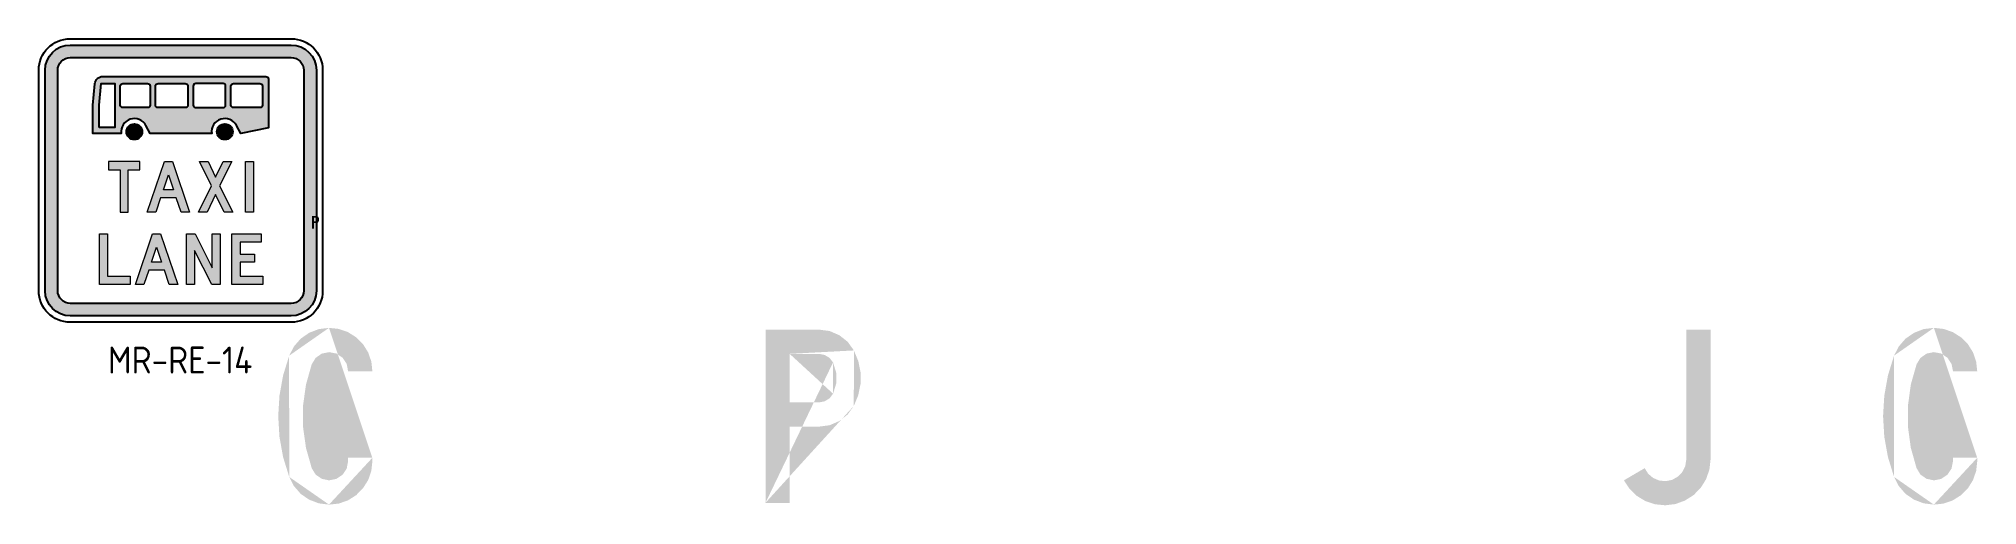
# Model space of a CAD drawing. Extents: x 149 to 1038, y -1303 to 236.
# Drawn here: x 149 to 763, y 88 to 236 of the extents above.
import ezdxf

# ---------------------------------------------------------------- set-up
doc = ezdxf.new("R2010")
doc.units = 0
doc.linetypes.add('CENTERX2', pattern=[101.60000000000001, 63.5, -12.7, 12.7, -12.7])
for name, color, linetype in [('GREEN', 84, 'CONTINUOUS'), ('L25', 1, 'CONTINUOUS'), ('L35', 3, 'CONTINUOUS'), ('TBLK25', 1, 'CONTINUOUS')]:
    doc.layers.add(name, color=color, linetype=linetype)
doc.styles.add('ISO', font='isocp2.shx')

msp = doc.modelspace()

# ---------------------------------------------------------------- hatches: boundary and pattern name
at = {"layer": 'GREEN'}
h = msp.add_hatch(color=256, dxfattribs=at)
h.paths.add_polyline_path([(254.4669524879141, 101.9465322728692), (254.4411767802575, 101.9465322728692)], flags=16)
edge = h.paths.add_edge_path()
edge.add_line((246.7600158985751, 103.0548877021052), (254.4669524879141, 103.0548877021052))
edge.add_line((254.4669524879141, 103.0548877021052), (254.4669524879141, 101.9465322728692))
edge.add_line((254.1318682883776, 98.8792230617276), (254.4669524879141, 101.9465322728692))
edge.add_line((254.1318682883776, 98.8792230617276), (253.1266156897682, 95.96656809652592))
edge.add_line((253.1266156897682, 95.96656809652592), (251.4769703997424, 93.36322162320408))
edge.add_line((251.4769703997424, 93.36322162320408), (249.3118109565837, 91.17228647238863))
edge.add_line((249.3118109565837, 91.17228647238863), (246.7084644832619, 89.52264118236292))
edge.add_line((246.7084644832619, 89.52264118236292), (243.7958095180602, 88.51738858375347))
edge.add_line((243.7958095180602, 88.51738858375347), (240.7285003069186, 88.18230438421699))
edge.add_line((240.7285003069186, 88.18230438421699), (237.4807611421804, 88.59471570672343))
edge.add_line((237.4807611421804, 88.59471570672343), (234.4134519310388, 89.7546225512728))
edge.add_line((234.4134519310388, 89.7546225512728), (231.732778334747, 91.61047350255171))
edge.add_line((231.732778334747, 91.61047350255171), (229.5933945992449, 94.08494143759032))
edge.add_line((229.5933945992449, 94.08494143759032), (228.0984035551591, 96.997596402792))
edge.add_line((228.0984035551591, 96.997596402792), (226.1652254809102, 103.2610933633584))
edge.add_line((226.1652254809102, 103.2610933633584), (225.0053186363608, 109.7050202775214))
edge.add_line((225.0053186363608, 109.7050202775214), (224.6186830215111, 116.252050022311))
edge.add_line((224.6186830215111, 116.252050022311), (225.0053186363608, 122.773304059444))
edge.add_line((225.0053186363608, 122.773304059444), (226.1652254809102, 129.217230973607))
edge.add_line((226.1652254809102, 129.217230973607), (228.0984035551591, 135.4807279341734))
edge.add_line((228.0984035551591, 135.4807279341734), (229.5933945992449, 138.3933828993751))
edge.add_line((229.5933945992449, 138.3933828993751), (231.732778334747, 140.8678508344137))
edge.add_line((231.732778334747, 140.8678508344137), (234.4134519310388, 142.7237017856927))
edge.add_line((234.4134519310388, 142.7237017856927), (237.4807611421804, 143.9093843378987))
edge.add_line((237.4807611421804, 143.9093843378987), (240.7285003069186, 144.2960199527485))
edge.add_line((240.7285003069186, 144.2960199527485), (243.7958095180602, 143.960935753212))
edge.add_line((243.7958095180602, 143.960935753212), (246.7084644832619, 142.9556831546025))
edge.add_line((246.7084644832619, 142.9556831546025), (249.3118109565837, 141.3060378645768))
edge.add_line((249.3118109565837, 141.3060378645768), (251.4769703997424, 139.1408784214181))
edge.add_line((251.4769703997424, 139.1408784214181), (253.1266156897682, 136.5117562404395))
edge.add_line((253.1266156897682, 136.5117562404395), (254.1318682883776, 133.5991012752378))
edge.add_line((254.1318682883776, 133.5991012752378), (254.4669524879141, 130.5317920640963))
edge.add_line((254.4669524879141, 130.5317920640963), (246.7600158985751, 130.5317920640963))
edge.add_line((246.7600158985751, 130.5317920640963), (246.321828868412, 132.851605753195))
edge.add_line((246.321828868412, 132.851605753195), (245.0072677779228, 134.8363352427572))
edge.add_line((245.0072677779228, 134.8363352427572), (243.0483139960172, 136.1508963332464))
edge.add_line((243.0483139960172, 136.1508963332464), (240.7285003069186, 136.5890833634095))
edge.add_line((240.7285003069186, 136.5890833634095), (238.4086866178199, 136.1251206255898))
edge.add_line((238.4086866178199, 136.1251206255898), (236.475508543571, 134.7590081197872))
edge.add_line((236.475508543571, 134.7590081197872), (235.2382745760517, 132.7485029225683))
edge.add_line((235.2382745760517, 132.7485029225683), (233.4081993324294, 126.2788003007487))
edge.add_line((233.4081993324294, 126.2788003007487), (232.4802738567899, 119.6028920176758))
edge.add_line((232.4802738567899, 119.6028920176758), (232.4802738567899, 112.8754323192896))
edge.add_line((232.4802738567899, 112.8754323192896), (233.4081993324294, 106.2252997438734))
edge.add_line((233.4081993324294, 106.2252997438734), (235.2382745760517, 99.75559712205376))
edge.add_line((235.2382745760517, 99.75559712205376), (236.475508543571, 97.71931621717823))
edge.add_line((236.475508543571, 97.71931621717823), (238.4086866178199, 96.37897941903236))
edge.add_line((238.4086866178199, 96.37897941903236), (240.7285003069186, 95.88924097355596))
edge.add_line((240.7285003069186, 95.88924097355596), (243.0483139960172, 96.35320371137573))
edge.add_line((243.0483139960172, 96.35320371137573), (245.0072677779228, 97.66776480186496))
edge.add_line((245.0072677779228, 97.66776480186496), (246.321828868412, 99.62671858377053))
edge.add_line((246.321828868412, 99.62671858377053), (246.7600158985751, 101.9465322728692))
edge.add_line((246.7600158985751, 101.9465322728692), (246.7600158985751, 103.0548877021052))
edge = h.paths.add_edge_path(flags=16)
edge.add_line((254.4669524879141, 103.0548877021052), (254.4411767802575, 103.0548877021052))
edge.add_line((240.7285003069186, 144.2960199527485), (240.702724599262, 144.2960199527485))
edge.add_line((228.0984035551591, 135.4807279341734), (228.0726278475024, 135.4807279341734))
edge.add_line((228.0984035551591, 96.997596402792), (228.0726278475024, 96.997596402792))
edge.add_line((240.7285003069186, 88.18230438421699), (240.702724599262, 88.18230438421699))
h = msp.add_hatch(color=256, dxfattribs=at)
h.paths.add_polyline_path([(396.1302417688735, 136.0477935026198), (396.1044660612169, 136.0477935026198)], flags=16)
edge = h.paths.add_edge_path(flags=17)
edge.add_line((386.7736598895088, 120.6339203239419), (386.7736598895088, 136.0477935026198))
edge.add_line((386.7736598895088, 136.0477935026198), (396.1302417688735, 136.0477935026198))
edge.add_line((397.8829898895258, 135.6869335954267), (396.1302417688735, 136.0477935026198))
edge.add_line((397.8829898895258, 135.6869335954267), (399.429532348925, 134.7332324121305))
edge.add_line((399.429532348925, 134.7332324121305), (400.5121120705044, 133.2897927833581))
edge.add_line((400.5121120705044, 133.2897927833581), (401.5173646691138, 130.0420536186199))
edge.add_line((401.5173646691138, 130.0420536186199), (401.5173646691138, 126.6396602079418))
edge.add_line((401.5173646691138, 126.6396602079418), (400.5121120705044, 123.3919210432036))
edge.add_line((400.5121120705044, 123.3919210432036), (399.429532348925, 121.9484814144312))
edge.add_line((399.429532348925, 121.9484814144312), (397.8829898895258, 120.994780231135))
edge.add_line((397.8829898895258, 120.994780231135), (396.1302417688735, 120.6339203239419))
edge.add_line((396.1302417688735, 120.6339203239419), (386.7736598895088, 120.6339203239419))
h.paths.add_polyline_path([(396.1044660612169, 143.7289543843021), (396.1302417688735, 143.7289543843021)], flags=16)
edge = h.paths.add_edge_path()
edge.add_line((386.7736598895088, 88.74936995266336), (379.0924990078266, 88.74936995266336))
edge.add_line((379.0924990078266, 88.74936995266336), (379.0924990078266, 143.7289543843021))
edge.add_line((379.0924990078266, 143.7289543843021), (396.1302417688735, 143.7289543843021))
edge.add_line((399.429532348925, 143.290767354139), (396.1302417688735, 143.7289543843021))
edge.add_line((399.429532348925, 143.290767354139), (402.5226172677232, 141.9504305559931))
edge.add_line((402.5226172677232, 141.9504305559931), (405.1517394487017, 139.8625982358043))
edge.add_line((405.1517394487017, 139.8625982358043), (407.1106932306073, 137.1303732241992))
edge.add_line((407.1106932306073, 137.1303732241992), (408.5025814440665, 133.7537555211778))
edge.add_line((408.5025814440665, 133.7537555211778), (409.2243012584527, 130.1709321569031))
edge.add_line((409.2243012584527, 130.1709321569031), (409.2243012584527, 126.5107816696586))
edge.add_line((409.2243012584527, 126.5107816696586), (408.5025814440665, 122.9279583053839))
edge.add_line((408.5025814440665, 122.9279583053839), (407.1106932306073, 119.5513406023625))
edge.add_line((407.1106932306073, 119.5513406023625), (405.1517394487017, 116.8191155907574))
edge.add_line((405.1517394487017, 116.8191155907574), (402.5226172677232, 114.7312832705686))
edge.add_line((402.5226172677232, 114.7312832705686), (399.429532348925, 113.3909464724227))
edge.add_line((399.429532348925, 113.3909464724227), (396.1302417688735, 112.9527594422596))
edge.add_line((396.1302417688735, 112.9527594422596), (386.7736598895088, 112.9527594422596))
edge.add_line((386.7736598895088, 112.9527594422596), (386.7736598895088, 88.74936995266336))
edge = h.paths.add_edge_path()
edge.add_line((386.7736598895088, 136.0477935026198), (386.7478841818522, 136.0477935026198))
edge.add_line((400.5121120705044, 123.3919210432036), (400.4863363628477, 123.3919210432036))
edge.add_line((400.5121120705044, 133.2897927833581), (400.4863363628477, 133.2897927833581))
edge.add_line((379.0924990078266, 88.74936995266336), (379.0667233001699, 88.74936995266336))
edge.add_line((407.1106932306073, 119.5513406023625), (407.0849175229506, 119.5513406023625))
edge.add_line((407.1106932306073, 137.1303732241992), (407.0849175229506, 137.1303732241992))
h = msp.add_hatch(color=256, dxfattribs=at)
h.paths.add_polyline_path([(396.1302417688735, 136.0477935026198), (396.1044660612169, 136.0477935026198)], flags=16)
edge = h.paths.add_edge_path(flags=17)
edge.add_line((386.7736598895088, 120.6339203239419), (386.7736598895088, 136.0477935026198))
edge.add_line((386.7736598895088, 136.0477935026198), (396.1302417688735, 136.0477935026198))
edge.add_line((397.8829898895258, 135.6869335954267), (396.1302417688735, 136.0477935026198))
edge.add_line((397.8829898895258, 135.6869335954267), (399.429532348925, 134.7332324121305))
edge.add_line((399.429532348925, 134.7332324121305), (400.5121120705044, 133.2897927833581))
edge.add_line((400.5121120705044, 133.2897927833581), (401.5173646691138, 130.0420536186199))
edge.add_line((401.5173646691138, 130.0420536186199), (401.5173646691138, 126.6396602079418))
edge.add_line((401.5173646691138, 126.6396602079418), (400.5121120705044, 123.3919210432036))
edge.add_line((400.5121120705044, 123.3919210432036), (399.429532348925, 121.9484814144312))
edge.add_line((399.429532348925, 121.9484814144312), (397.8829898895258, 120.994780231135))
edge.add_line((397.8829898895258, 120.994780231135), (396.1302417688735, 120.6339203239419))
edge.add_line((396.1302417688735, 120.6339203239419), (386.7736598895088, 120.6339203239419))
h.paths.add_polyline_path([(396.1044660612169, 143.7289543843021), (396.1302417688735, 143.7289543843021)], flags=16)
edge = h.paths.add_edge_path()
edge.add_line((386.7736598895088, 88.74936995266336), (379.0924990078266, 88.74936995266336))
edge.add_line((379.0924990078266, 88.74936995266336), (379.0924990078266, 143.7289543843021))
edge.add_line((379.0924990078266, 143.7289543843021), (396.1302417688735, 143.7289543843021))
edge.add_line((399.429532348925, 143.290767354139), (396.1302417688735, 143.7289543843021))
edge.add_line((399.429532348925, 143.290767354139), (402.5226172677232, 141.9504305559931))
edge.add_line((402.5226172677232, 141.9504305559931), (405.1517394487017, 139.8625982358043))
edge.add_line((405.1517394487017, 139.8625982358043), (407.1106932306073, 137.1303732241992))
edge.add_line((407.1106932306073, 137.1303732241992), (408.5025814440665, 133.7537555211778))
edge.add_line((408.5025814440665, 133.7537555211778), (409.2243012584527, 130.1709321569031))
edge.add_line((409.2243012584527, 130.1709321569031), (409.2243012584527, 126.5107816696586))
edge.add_line((409.2243012584527, 126.5107816696586), (408.5025814440665, 122.9279583053839))
edge.add_line((408.5025814440665, 122.9279583053839), (407.1106932306073, 119.5513406023625))
edge.add_line((407.1106932306073, 119.5513406023625), (405.1517394487017, 116.8191155907574))
edge.add_line((405.1517394487017, 116.8191155907574), (402.5226172677232, 114.7312832705686))
edge.add_line((402.5226172677232, 114.7312832705686), (399.429532348925, 113.3909464724227))
edge.add_line((399.429532348925, 113.3909464724227), (396.1302417688735, 112.9527594422596))
edge.add_line((396.1302417688735, 112.9527594422596), (386.7736598895088, 112.9527594422596))
edge.add_line((386.7736598895088, 112.9527594422596), (386.7736598895088, 88.74936995266336))
edge = h.paths.add_edge_path()
edge.add_line((386.7736598895088, 136.0477935026198), (386.7478841818522, 136.0477935026198))
edge.add_line((400.5121120705044, 123.3919210432036), (400.4863363628477, 123.3919210432036))
edge.add_line((400.5121120705044, 133.2897927833581), (400.4863363628477, 133.2897927833581))
edge.add_line((379.0924990078266, 88.74936995266336), (379.0667233001699, 88.74936995266336))
edge.add_line((407.1106932306073, 119.5513406023625), (407.0849175229506, 119.5513406023625))
edge.add_line((407.1106932306073, 137.1303732241992), (407.0849175229506, 137.1303732241992))
h = msp.add_hatch(color=256, dxfattribs=at)
h.paths.add_polyline_path([(671.0023882194105, 102.4878221336589), (670.976612511754, 102.4878221336589)], flags=16)
edge = h.paths.add_edge_path()
edge.add_line((671.0023882194105, 143.7289543843021), (671.0023882194105, 102.4878221336589))
edge.add_line((670.6673040198741, 100.4515412287834), (671.0023882194105, 102.4878221336589))
edge.add_line((670.6673040198741, 100.4515412287834), (669.7651542518913, 98.56991456984775))
edge.add_line((669.7651542518913, 98.56991456984775), (668.3217146231187, 97.07492352576196))
edge.add_line((668.3217146231187, 97.07492352576196), (666.517415087153, 96.04389521949588))
edge.add_line((666.517415087153, 96.04389521949588), (664.4811341822776, 95.63148389698944))
edge.add_line((664.4811341822776, 95.63148389698944), (662.4190775697455, 95.83768955824269))
edge.add_line((662.4190775697455, 95.83768955824269), (660.5116752031531, 96.63673649559888))
edge.add_line((660.5116752031531, 96.63673649559888), (658.9135813284407, 97.97707329374475))
edge.add_line((658.9135813284407, 97.97707329374475), (657.8052258992047, 99.75559712205376))
edge.add_line((657.8052258992047, 99.75559712205376), (651.2066447391018, 95.88924097355596))
edge.add_line((651.2066447391018, 95.88924097355596), (652.9851685674108, 93.20856737726416))
edge.add_line((652.9851685674108, 93.20856737726416), (655.3049822565094, 90.96608081113544))
edge.add_line((655.3049822565094, 90.96608081113544), (658.0629829757712, 89.29065981345303))
edge.add_line((658.0629829757712, 89.29065981345303), (661.1302921869128, 88.28540721484364))
edge.add_line((661.1302921869128, 88.28540721484364), (664.3522556439943, 87.9760987229638))
edge.add_line((664.3522556439943, 87.9760987229638), (667.5484433934191, 88.3627343378136))
edge.add_line((667.5484433934191, 88.3627343378136), (670.5642011892475, 89.47108976704959))
edge.add_line((670.5642011892475, 89.47108976704959), (673.2964262008526, 91.19806218004533))
edge.add_line((673.2964262008526, 91.19806218004533), (675.5646884746379, 93.49210016148731))
edge.add_line((675.5646884746379, 93.49210016148731), (677.265885179977, 96.25010088074907))
edge.add_line((677.265885179977, 96.25010088074907), (678.3226891938997, 99.29163438423404))
edge.add_line((678.3226891938997, 99.29163438423404), (678.6835491010928, 102.4878221336589))
edge.add_line((678.6835491010928, 102.4878221336589), (678.6835491010928, 143.7289543843021))
edge.add_line((678.6835491010928, 143.7289543843021), (671.0023882194105, 143.7289543843021))
edge = h.paths.add_edge_path(flags=16)
edge.add_line((678.6835491010928, 102.4878221336589), (678.6577733934362, 102.4878221336589))
edge.add_line((678.6835491010928, 102.4878221336589), (678.6577733934362, 102.4878221336589))
edge = h.paths.add_edge_path(flags=16)
edge.add_line((657.8052258992047, 99.75559712205376), (657.779450191548, 99.75559712205376))
h = msp.add_hatch(color=256, dxfattribs=at)
h.paths.add_polyline_path([(763.2278702149115, 101.9465322728692), (763.2020945072547, 101.9465322728692)], flags=16)
edge = h.paths.add_edge_path()
edge.add_line((755.5467093332292, 103.0548877021052), (763.2278702149115, 103.0548877021052))
edge.add_line((763.2278702149115, 103.0548877021052), (763.2278702149115, 101.9465322728692))
edge.add_line((762.8927860153749, 98.8792230617276), (763.2278702149115, 101.9465322728692))
edge.add_line((762.8927860153749, 98.8792230617276), (761.8875334167656, 95.96656809652592))
edge.add_line((761.8875334167656, 95.96656809652592), (760.2636638343964, 93.36322162320408))
edge.add_line((760.2636638343964, 93.36322162320408), (758.0727286835811, 91.17228647238863))
edge.add_line((758.0727286835811, 91.17228647238863), (755.4693822102591, 89.52264118236292))
edge.add_line((755.4693822102591, 89.52264118236292), (752.5567272450575, 88.51738858375347))
edge.add_line((752.5567272450575, 88.51738858375347), (749.4894180339159, 88.18230438421699))
edge.add_line((749.4894180339159, 88.18230438421699), (746.2416788691778, 88.59471570672343))
edge.add_line((746.2416788691778, 88.59471570672343), (743.2001453656928, 89.7546225512728))
edge.add_line((743.2001453656928, 89.7546225512728), (740.4936960617443, 91.61047350255171))
edge.add_line((740.4936960617443, 91.61047350255171), (738.3543123262423, 94.08494143759032))
edge.add_line((738.3543123262423, 94.08494143759032), (736.8593212821564, 96.997596402792))
edge.add_line((736.8593212821564, 96.997596402792), (734.9261432079076, 103.2610933633584))
edge.add_line((734.9261432079076, 103.2610933633584), (733.7662363633582, 109.7050202775214))
edge.add_line((733.7662363633582, 109.7050202775214), (733.3796007485084, 116.252050022311))
edge.add_line((733.3796007485084, 116.252050022311), (733.7662363633582, 122.773304059444))
edge.add_line((733.7662363633582, 122.773304059444), (734.9261432079076, 129.217230973607))
edge.add_line((734.9261432079076, 129.217230973607), (736.8593212821564, 135.4807279341734))
edge.add_line((736.8593212821564, 135.4807279341734), (738.3543123262423, 138.3933828993751))
edge.add_line((738.3543123262423, 138.3933828993751), (740.4936960617443, 140.8678508344137))
edge.add_line((740.4936960617443, 140.8678508344137), (743.2001453656928, 142.7237017856927))
edge.add_line((743.2001453656928, 142.7237017856927), (746.2416788691778, 143.9093843378987))
edge.add_line((746.2416788691778, 143.9093843378987), (749.4894180339159, 144.2960199527485))
edge.add_line((749.4894180339159, 144.2960199527485), (752.5567272450575, 143.960935753212))
edge.add_line((752.5567272450575, 143.960935753212), (755.4693822102591, 142.9556831546025))
edge.add_line((755.4693822102591, 142.9556831546025), (758.0727286835811, 141.3060378645768))
edge.add_line((758.0727286835811, 141.3060378645768), (760.2636638343964, 139.1408784214181))
edge.add_line((760.2636638343964, 139.1408784214181), (761.8875334167656, 136.5117562404395))
edge.add_line((761.8875334167656, 136.5117562404395), (762.8927860153749, 133.5991012752378))
edge.add_line((762.8927860153749, 133.5991012752378), (763.2278702149115, 130.5317920640963))
edge.add_line((763.2278702149115, 130.5317920640963), (755.5467093332292, 130.5317920640963))
edge.add_line((755.5467093332292, 130.5317920640963), (755.0827465954094, 132.851605753195))
edge.add_line((755.0827465954094, 132.851605753195), (753.7681855049201, 134.8363352427572))
edge.add_line((753.7681855049201, 134.8363352427572), (751.8092317230146, 136.1508963332464))
edge.add_line((751.8092317230146, 136.1508963332464), (749.4894180339159, 136.5890833634095))
edge.add_line((749.4894180339159, 136.5890833634095), (747.1696043448172, 136.1251206255898))
edge.add_line((747.1696043448172, 136.1251206255898), (745.2364262705684, 134.7590081197872))
edge.add_line((745.2364262705684, 134.7590081197872), (743.9991923030491, 132.7485029225683))
edge.add_line((743.9991923030491, 132.7485029225683), (742.1691170594268, 126.2788003007487))
edge.add_line((742.1691170594268, 126.2788003007487), (741.266967291444, 119.6028920176758))
edge.add_line((741.266967291444, 119.6028920176758), (741.266967291444, 112.8754323192896))
edge.add_line((741.266967291444, 112.8754323192896), (742.1691170594268, 106.2252997438734))
edge.add_line((742.1691170594268, 106.2252997438734), (743.9991923030491, 99.75559712205376))
edge.add_line((743.9991923030491, 99.75559712205376), (745.2364262705684, 97.71931621717823))
edge.add_line((745.2364262705684, 97.71931621717823), (747.1696043448172, 96.37897941903236))
edge.add_line((747.1696043448172, 96.37897941903236), (749.4894180339159, 95.88924097355596))
edge.add_line((749.4894180339159, 95.88924097355596), (751.8092317230146, 96.35320371137573))
edge.add_line((751.8092317230146, 96.35320371137573), (753.7681855049201, 97.66776480186496))
edge.add_line((753.7681855049201, 97.66776480186496), (755.0827465954094, 99.62671858377053))
edge.add_line((755.0827465954094, 99.62671858377053), (755.5467093332292, 101.9465322728692))
edge.add_line((755.5467093332292, 101.9465322728692), (755.5467093332292, 103.0548877021052))
edge = h.paths.add_edge_path(flags=16)
edge.add_line((763.2278702149115, 103.0548877021052), (763.2020945072547, 103.0548877021052))
edge.add_line((749.4894180339159, 144.2960199527485), (749.4636423262592, 144.2960199527485))
edge.add_line((736.8593212821564, 135.4807279341734), (736.8335455744998, 135.4807279341734))
edge.add_line((736.8593212821564, 96.997596402792), (736.8335455744998, 96.997596402792))
edge.add_line((749.4894180339159, 88.18230438421699), (749.4636423262592, 88.18230438421699))
at = {"layer": 'L25'}
h = msp.add_hatch(color=256, dxfattribs=at)
edge = h.paths.add_edge_path()
edge.add_line((150.7036193057525, 156.0824731465263), (150.7036193057523, 226.0828509849402))
edge.add_arc((158.7036193057523, 226.0828509849403), 7.999999999999972, 90.00000000000023, 180.0000000000002, ccw=False)
edge.add_line((158.7036193057523, 234.0828509849402), (228.7036193057522, 234.0828509849403))
edge.add_arc((228.7036193057522, 226.0828509849403), 8, 0, 90, ccw=False)
edge.add_line((236.7036193057522, 226.0828509849403), (236.7036193057525, 156.0824731465263))
edge.add_arc((228.7036193057525, 156.0824731465263), 8, -90, 0, ccw=False)
edge.add_line((228.7036193057525, 148.0824731465263), (158.7036193057525, 148.0824731465263))
edge.add_arc((158.7036193057525, 156.0824731465263), 8, 180, 270, ccw=False)
edge = h.paths.add_edge_path(flags=16)
edge.add_line((154.7036193057525, 156.0824731465263), (154.7036193057523, 226.0828509849402))
edge.add_arc((158.7036193057523, 226.0828509849403), 3.999999999999972, 90.0000000000004, 180.0000000000004, ccw=False)
edge.add_line((158.7036193057523, 230.0828509849402), (228.7036193057522, 230.0828509849403))
edge.add_arc((228.7036193057522, 226.0828509849403), 4, 0, 90, ccw=False)
edge.add_line((232.7036193057522, 226.0828509849403), (232.7036193057525, 156.0824731465263))
edge.add_arc((228.7036193057525, 156.0824731465263), 4, -90, 0, ccw=False)
edge.add_line((228.7036193057525, 152.0824731465263), (158.7036193057525, 152.0824731465263))
edge.add_arc((158.7036193057525, 156.0824731465263), 4, 180, 270, ccw=False)
h = msp.add_hatch(color=256, dxfattribs=at)
h.paths.add_polyline_path([(167.8237697075138, 207.9445898577017), (167.8237697075138, 214.9509631684641), (168.4613873373007, 221.8584874911632), (172.8327728555594, 221.8584874911632), (172.8327728555601, 207.9445898577021)], flags=16)
edge = h.paths.add_edge_path()
edge.add_arc((179.0105434048169, 206.5532000943549), 4.174169290038399, 28.23603550237536, 187.6622556607622)
edge.add_line((174.8736442295731, 205.9966441890168), (165.8758240388293, 205.9966441890172))
edge.add_line((165.8758240388293, 205.9966441890172), (165.8758240388293, 215.040677650767))
edge.add_line((165.8758240388293, 215.040677650767), (166.5007229282851, 221.8104156198747))
edge.add_arc((168.9946221432453, 221.5802095384938), 2.504501574023043, 89.99999999999869, 174.7261040426489, ccw=False)
edge.add_line((168.9946221432454, 224.0847111125168), (220.6965807146678, 224.0847111125168))
edge.add_arc((220.6965807146679, 223.2498772545093), 0.8348338580075279, 1.1709744285326451e-11, 90.00000000000779, ccw=False)
edge.add_line((221.5314145726755, 223.2498772545094), (221.5314145726751, 207.8054508813671))
edge.add_line((221.5314145726751, 207.8054508813671), (212.7100034730609, 205.9966441890168))
edge.add_line((212.7100034730609, 205.9966441890168), (211.3506410222009, 208.5280202757677))
edge.add_arc((207.6731725297478, 206.5532000943549), 4.174169290038497, 28.23603550236799, 187.6622556607552)
edge.add_line((203.5362733545038, 205.9966441890172), (184.0473743481298, 205.9966441890172))
edge.add_line((184.0473743481298, 205.9966441890172), (182.6880118972696, 208.5280202757681))
edge = h.paths.add_edge_path(flags=16)
edge.add_arc((175.3929300201169, 215.040677650767), 0.8348338580077268, 180.000000000002, 270.00000000000193, ccw=False)
edge.add_line((174.5580961621091, 215.040677650767), (174.5580961621089, 221.023653633155))
edge.add_arc((175.3929300201166, 221.0236536331551), 0.8348338580077268, 90.00000000000188, 180.000000000002, ccw=False)
edge.add_line((175.3929300201166, 221.8584874911628), (183.1847126948553, 221.8584874911628))
edge.add_arc((183.1847126948553, 221.0236536331551), 0.8348338580077268, -1.9895196601282805e-12, 89.99999999999812, ccw=False)
edge.add_line((184.0195465528631, 221.023653633155), (184.019546552863, 215.0406776507666))
edge.add_arc((183.1847126948553, 215.0406776507665), 0.83483385800767, -89.99999999999812, 1.8758328224066645e-12, ccw=False)
edge.add_line((183.1847126948553, 214.2058437927589), (175.3929300201169, 214.2058437927593))
edge = h.paths.add_edge_path(flags=16)
edge.add_arc((186.5240481268862, 215.0406776507664), 0.8348338580075563, 179.9999999999903, 269.9999999999902, ccw=False)
edge.add_line((185.6892142688786, 215.0406776507666), (185.6892142688783, 221.023653633155))
edge.add_arc((186.5240481268859, 221.0236536331549), 0.8348338580075279, 89.99999999998829, 179.9999999999883, ccw=False)
edge.add_line((186.524048126886, 221.8584874911624), (195.1506646596326, 221.8584874911624))
edge.add_arc((195.1506646596328, 221.0236536331549), 0.8348338580075279, 1.1709744285326451e-11, 90.00000000000779, ccw=False)
edge.add_line((195.9854985176404, 221.023653633155), (195.98549851764, 215.0406776507666))
edge.add_arc((195.1506646596322, 215.0406776507666), 0.8348338580077552, 270, 359.99999999999807, ccw=False)
edge.add_line((195.1506646596322, 214.2058437927589), (186.524048126886, 214.2058437927589))
edge = h.paths.add_edge_path(flags=16)
edge.add_arc((198.4900000916629, 221.023653633155), 0.8348338580073005, 90, 180)
edge.add_line((197.6551662336556, 221.023653633155), (197.6551662336552, 215.0406776507666))
edge.add_arc((198.490000091663, 215.0406776507665), 0.8348338580077552, 179.999999999998, 269.9999999999961)
edge.add_line((198.4900000916629, 214.2058437927588), (207.1166166244094, 214.2058437927584))
edge.add_arc((207.1166166244092, 215.0406776507663), 0.8348338580079258, 270.0000000000156, 360.0000000000156)
edge.add_line((207.9514504824172, 215.0406776507666), (207.9514504824173, 221.0236536331547))
edge.add_arc((207.1166166244095, 221.0236536331546), 0.8348338580077552, 5.851861354049897e-12, 90.0000000000078)
edge.add_line((207.1166166244094, 221.8584874911624), (198.4900000916629, 221.8584874911624))
edge = h.paths.add_edge_path(flags=16)
edge.add_arc((218.8042906365171, 215.0406776507659), 0.8348338580075847, 269.9999999999922, 359.9999999999883, ccw=False)
edge.add_line((218.804290636517, 214.2058437927584), (210.4559520564399, 214.2058437927589))
edge.add_arc((210.45595205644, 215.0406776507664), 0.8348338580075563, 179.9999999999903, 269.9999999999922, ccw=False)
edge.add_line((209.6211181984324, 215.0406776507666), (209.6211181984324, 221.0236536331547))
edge.add_arc((210.4559520564399, 221.0236536331546), 0.8348338580073573, 89.99999999999608, 179.9999999999961, ccw=False)
edge.add_line((210.4559520564399, 221.858487491162), (218.8042906365173, 221.858487491162))
edge.add_arc((218.8042906365173, 221.0236536331543), 0.8348338580077268, -1.9895196601282805e-12, 89.99999999999608, ccw=False)
edge.add_line((219.639124494525, 221.0236536331543), (219.6391244945247, 215.0406776507658))
h = msp.add_hatch(color=256, dxfattribs=at)
edge = h.paths.add_edge_path()
edge.add_arc((179.0105434048166, 206.5532000943551), 2.504501574023102, 0, 360)
h = msp.add_hatch(color=256, dxfattribs=at)
edge = h.paths.add_edge_path()
edge.add_arc((207.6731725297477, 206.5532000943551), 2.504501574023102, 0, 360)
h = msp.add_hatch(color=256, dxfattribs=at)
h.paths.add_polyline_path([(214.2190605261172, 197.0543456308258), (216.7760156727792, 197.0543456308258), (216.7760156727792, 181.0554275749298), (214.2190605261172, 181.0554275749298)])
h.paths.add_polyline_path([(199.650491029585, 197.0543456308258), (202.3676010342453, 197.0543456308258), (204.7699239042193, 192.0950676141898), (207.1667241928831, 197.0543456308258), (209.8838341975434, 197.0543456308258), (206.0456401868952, 189.3724350282192), (210.2041439135399, 181.0554275749298), (207.4870339088796, 181.0554275749298), (204.7699239042193, 186.6553250235589), (202.0528138995591, 181.0554275749298), (199.3301813135885, 181.0554275749298), (203.4886850402332, 189.3724350282192)])
h.paths.add_polyline_path([(183.0882696800399, 181.0554275749298), (188.5280122706707, 197.0543456308258), (191.0849674173328, 197.0543456308258), (196.5191874266533, 181.0554275749298), (193.802077421993, 181.0554275749298), (192.2833675616646, 185.534241017571), (187.3296121263389, 185.534241017571), (185.8053796847002, 181.0554275749298)])
h.paths.add_polyline_path([(191.4052771333293, 188.0911961642331), (188.2077025546742, 188.0911961642331), (189.8037285533466, 192.8903193228709)], flags=16)
h.paths.add_polyline_path([(170.7784359394144, 197.0543456308258), (170.7784359394144, 194.4918679028535), (174.4564750920642, 194.4918679028535), (174.4564750920642, 181.0554275749298), (177.0189528200365, 181.0554275749298), (177.0189528200365, 194.4918679028535), (180.6969919726864, 194.4918679028535), (180.6969919726864, 197.0543456308258)])
h = msp.add_hatch(color=256, dxfattribs=at)
h.paths.add_polyline_path([(209.9476161395395, 174.1031195746759), (219.223758028861, 174.1031195746759), (219.223758028861, 171.5415071700935), (212.5057001523802, 171.5415071700935), (212.5057001523802, 167.7026169549616), (217.1455352929118, 167.7026169549616), (217.1455352929118, 165.144532942121), (212.5057001523802, 165.144532942121), (212.5057001523802, 160.6634754299726), (219.7036193057525, 160.6634754299726), (219.7036193057525, 158.1018630253901), (209.9476161395395, 158.1018630253901)])
h.paths.add_polyline_path([(195.5447210493114, 174.1031195746759), (198.2615826905352, 174.1031195746759), (203.6988343647247, 163.3838654629383), (203.6988343647247, 174.1031195746759), (206.2569183775653, 174.1031195746759), (206.2569183775653, 158.1018630253901), (203.5400567363415, 158.1018630253901), (198.102805062152, 168.8211171371278), (198.102805062152, 158.1018630253901), (195.5447210493114, 158.1018630253901)])
h.paths.add_polyline_path([(179.3317609955146, 158.1018630253901), (184.7654842779622, 174.1031195746759), (187.3235682908029, 174.1031195746759), (192.7608199649924, 158.1018630253901), (190.0439583237685, 158.1018630253901), (188.5232214830316, 162.5829205375385), (183.5658310857335, 162.5829205375385), (182.0486226367384, 158.1018630253901)])
h.paths.add_polyline_path([(187.6446519393111, 165.144532942121), (184.4479290211958, 165.144532942121), (186.0462904802535, 169.9431457110358)], flags=16)
h.paths.add_polyline_path([(167.9279988858582, 174.1031195746759), (170.4896112904406, 174.1031195746759), (170.4896112904406, 160.6634754299726), (177.684002052071, 160.6634754299726), (177.684002052071, 158.1018630253901), (167.9279988858582, 158.1018630253901)])
at = {"layer": 'TBLK25', "linetype": 'CENTERX2'}
h = msp.add_hatch(color=256, dxfattribs=at)
h.paths.add_polyline_path([(236.6165655970446, 179.2256585746765), (236.5538413436456, 179.2256585746765)], flags=0)
edge = h.paths.add_edge_path(flags=16)
edge.add_line((235.926598809655, 178.0966220134936), (235.926598809655, 179.2256585746765))
edge.add_line((235.926598809655, 179.2256585746765), (236.6165655970446, 179.2256585746765))
edge.add_line((236.9301868640399, 179.0374858144794), (236.6165655970446, 179.2256585746765))
edge.add_line((236.9301868640399, 179.0374858144794), (236.9929111174389, 178.6611402940851))
edge.add_line((236.9929111174389, 178.6611402940851), (236.9301868640399, 178.3475190270898))
edge.add_line((236.9301868640399, 178.3475190270898), (236.6165655970446, 178.0966220134936))
edge.add_line((236.6165655970446, 178.0966220134936), (235.926598809655, 178.0966220134936))
h.paths.add_polyline_path([(236.5538413436456, 179.790176855268), (236.6165655970446, 179.790176855268)], flags=16)
edge = h.paths.add_edge_path()
edge.add_line((235.926598809655, 175.7758246377287), (235.3620805290636, 175.7758246377287))
edge.add_line((235.3620805290636, 175.7758246377287), (235.3620805290636, 179.790176855268))
edge.add_line((235.3620805290636, 179.790176855268), (236.6165655970446, 179.790176855268))
edge.add_line((236.9301868640399, 179.7274526018689), (236.6165655970446, 179.790176855268))
edge.add_line((236.9301868640399, 179.7274526018689), (237.2438081310351, 179.6020040950709))
edge.add_line((237.2438081310351, 179.6020040950709), (237.4319808912323, 179.3511070814747))
edge.add_line((237.4319808912323, 179.3511070814747), (237.5574293980304, 178.9120373076813))
edge.add_line((237.5574293980304, 178.9120373076813), (237.5574293980304, 178.4729675338879))
edge.add_line((237.5574293980304, 178.4729675338879), (237.4319808912323, 178.0338977600946))
edge.add_line((237.4319808912323, 178.0338977600946), (237.2438081310351, 177.7830007464983))
edge.add_line((237.2438081310351, 177.7830007464983), (236.9301868640399, 177.5948279863012))
edge.add_line((236.9301868640399, 177.5948279863012), (236.6165655970446, 177.5321037329022))
edge.add_line((236.6165655970446, 177.5321037329022), (235.926598809655, 177.5321037329022))
edge.add_line((235.926598809655, 177.5321037329022), (235.926598809655, 175.7758246377287))

# ---------------------------------------------------------------- linework, layer by layer
at = {"layer": 'L25'}
for points in [[(150.7036193057525, 156.0824731465263), (150.7036193057523, 226.0828509849402, -0.4142135623730951), (158.7036193057523, 234.0828509849402), (228.7036193057522, 234.0828509849403, -0.4142135623730951), (236.7036193057522, 226.0828509849403), (236.7036193057525, 156.0824731465263, -0.4142135623730951), (228.7036193057525, 148.0824731465263), (158.7036193057525, 148.0824731465263, -0.4142135623730951)], [(154.7036193057525, 156.0824731465263), (154.7036193057523, 226.0828509849402, -0.4142135623730951), (158.7036193057523, 230.0828509849402), (228.7036193057522, 230.0828509849403, -0.4142135623730951), (232.7036193057522, 226.0828509849403), (232.7036193057525, 156.0824731465263, -0.4142135623730951), (228.7036193057525, 152.0824731465263), (158.7036193057525, 152.0824731465263, -0.4142135623730951)], [(182.6880118972697, 208.5280202757681, 0.8348422332545252), (174.8736442295731, 205.9966441890168), (165.8758240388293, 205.9966441890172), (165.8758240388293, 215.040677650767), (166.5007229282851, 221.8104156198747, -0.387503543276303), (168.9946221432454, 224.0847111125168), (220.6965807146678, 224.0847111125168, -0.414213562373095), (221.5314145726755, 223.2498772545094), (221.5314145726751, 207.8054508813671), (212.7100034730609, 205.9966441890168), (211.3506410222009, 208.5280202757677, 0.8348422332545252), (203.5362733545038, 205.9966441890172), (184.0473743481298, 205.9966441890172)], [(175.3929300201169, 214.2058437927593, -0.414213562373095), (174.5580961621091, 215.040677650767), (174.5580961621089, 221.023653633155, -0.414213562373095), (175.3929300201166, 221.8584874911628), (183.1847126948553, 221.8584874911628, -0.414213562373095), (184.0195465528631, 221.023653633155), (184.0195465528629, 215.0406776507666, -0.414213562373095), (183.1847126948553, 214.2058437927589)], [(186.524048126886, 214.2058437927589, -0.414213562373095), (185.6892142688786, 215.0406776507666), (185.6892142688783, 221.023653633155, -0.414213562373095), (186.524048126886, 221.8584874911624), (195.1506646596326, 221.8584874911624, -0.414213562373095), (195.9854985176404, 221.023653633155), (195.9854985176399, 215.0406776507666, -0.414213562373095), (195.1506646596322, 214.2058437927589)], [(198.4900000916629, 221.8584874911624, 0.414213562373095), (197.6551662336556, 221.023653633155), (197.6551662336552, 215.0406776507666, 0.414213562373095), (198.4900000916629, 214.2058437927588), (207.1166166244094, 214.2058437927584, 0.414213562373095), (207.9514504824172, 215.0406776507666), (207.9514504824173, 221.0236536331547, 0.414213562373095), (207.1166166244094, 221.8584874911624)], [(219.6391244945247, 215.0406776507658, -0.414213562373095), (218.804290636517, 214.2058437927584), (210.4559520564399, 214.2058437927589, -0.414213562373095), (209.6211181984324, 215.0406776507666), (209.6211181984324, 221.0236536331547, -0.414213562373095), (210.4559520564399, 221.858487491162), (218.8042906365173, 221.858487491162, -0.414213562373095), (219.639124494525, 221.0236536331543)]]:
    msp.add_lwpolyline(points, format="xyb", close=True, dxfattribs=at)
msp.add_lwpolyline([(167.8237697075138, 207.9445898577017), (167.8237697075138, 214.9509631684641), (168.4613873373007, 221.8584874911632), (172.8327728555594, 221.8584874911632), (172.8327728555601, 207.9445898577021)], close=True, dxfattribs=at)
at = {"layer": 'L25', "lineweight": 0}
for points in [[(170.7784359394144, 197.0543456308258), (170.7784359394144, 194.4918679028535), (174.4564750920642, 194.4918679028535), (174.4564750920642, 181.0554275749298), (177.0189528200365, 181.0554275749298), (177.0189528200365, 194.4918679028535), (180.6969919726864, 194.4918679028535), (180.6969919726864, 197.0543456308258), (170.7784359394144, 197.0543456308258)], [(183.0882696800399, 181.0554275749298), (188.5280122706707, 197.0543456308258), (191.0849674173328, 197.0543456308258), (196.5191874266533, 181.0554275749298), (193.802077421993, 181.0554275749298), (192.2833675616646, 185.534241017571), (187.3296121263389, 185.534241017571), (185.8053796847002, 181.0554275749298), (183.0882696800399, 181.0554275749298)], [(199.650491029585, 197.0543456308258), (202.3676010342453, 197.0543456308258), (204.7699239042193, 192.0950676141898), (207.1667241928831, 197.0543456308258), (209.8838341975434, 197.0543456308258), (206.0456401868952, 189.3724350282192), (210.2041439135399, 181.0554275749298), (207.4870339088796, 181.0554275749298), (204.7699239042193, 186.6553250235589), (202.0528138995591, 181.0554275749298), (199.3301813135885, 181.0554275749298), (203.4886850402332, 189.3724350282192), (199.650491029585, 197.0543456308258)], [(214.2190605261172, 197.0543456308258), (216.7760156727792, 197.0543456308258), (216.7760156727792, 181.0554275749298), (214.2190605261172, 181.0554275749298), (214.2190605261172, 197.0543456308258)], [(191.4052771333293, 188.0911961642331), (188.2077025546742, 188.0911961642331), (189.8037285533466, 192.8903193228709), (191.4052771333293, 188.0911961642331)], [(167.9279988858582, 174.1031195746759), (170.4896112904406, 174.1031195746759), (170.4896112904406, 160.6634754299726), (177.684002052071, 160.6634754299726), (177.684002052071, 158.1018630253901), (167.9279988858582, 158.1018630253901), (167.9279988858582, 174.1031195746759)], [(179.3317609955146, 158.1018630253901), (184.7654842779622, 174.1031195746759), (187.3235682908029, 174.1031195746759), (192.7608199649924, 158.1018630253901), (190.0439583237685, 158.1018630253901), (188.5232214830316, 162.5829205375385), (183.5658310857335, 162.5829205375385), (182.0486226367384, 158.1018630253901), (179.3317609955146, 158.1018630253901)], [(195.5447210493114, 174.1031195746759), (198.2615826905352, 174.1031195746759), (203.6988343647247, 163.3838654629383), (203.6988343647247, 174.1031195746759), (206.2569183775653, 174.1031195746759), (206.2569183775653, 158.1018630253901), (203.5400567363415, 158.1018630253901), (198.102805062152, 168.8211171371278), (198.102805062152, 158.1018630253901), (195.5447210493114, 158.1018630253901), (195.5447210493114, 174.1031195746759)], [(209.9476161395395, 174.1031195746759), (219.223758028861, 174.1031195746759), (219.223758028861, 171.5415071700935), (212.5057001523802, 171.5415071700935), (212.5057001523802, 167.7026169549616), (217.1455352929118, 167.7026169549616), (217.1455352929118, 165.144532942121), (212.5057001523802, 165.144532942121), (212.5057001523802, 160.6634754299726), (219.7036193057525, 160.6634754299726), (219.7036193057525, 158.1018630253901), (209.9476161395395, 158.1018630253901), (209.9476161395395, 174.1031195746759)], [(187.6446519393111, 165.144532942121), (184.4479290211958, 165.144532942121), (186.0462904802535, 169.9431457110358), (187.6446519393111, 165.144532942121)]]:
    msp.add_lwpolyline(points, close=True, dxfattribs=at)
at = {"layer": 'L25'}
for centre in [(179.0105434048166, 206.5532000943551), (207.6731725297477, 206.5532000943551)]:
    msp.add_circle(centre, 2.504501574023102, dxfattribs=at)
at = {"layer": 'L35'}
msp.add_lwpolyline([(148.7036193057525, 156.0824731465263), (148.7036193057523, 226.0828509849402, -0.4142135623730948), (158.7036193057523, 236.0828509849402), (228.7036193057522, 236.0828509849403, -0.4142135623730953), (238.7036193057522, 226.0828509849403), (238.7036193057525, 156.0824731465263, -0.414213562373095), (228.7036193057525, 146.0824731465263), (158.7036193057525, 146.0824731465263, -0.414213562373095)], format="xyb", close=True, dxfattribs=at)

# ---------------------------------------------------------------- texts
at = {"layer": 'L25', "insert": (170.6330096615354, 138.3655332626595), "char_height": 8.555528969710712, "attachment_point": 1, "style": 'ISO'}
msp.add_mtext_dynamic_manual_height_columns('MR-RE-14', width=49.9072468043646, gutter_width=9, heights=[0], dxfattribs=at)

doc.saveas('drawing.dxf')
